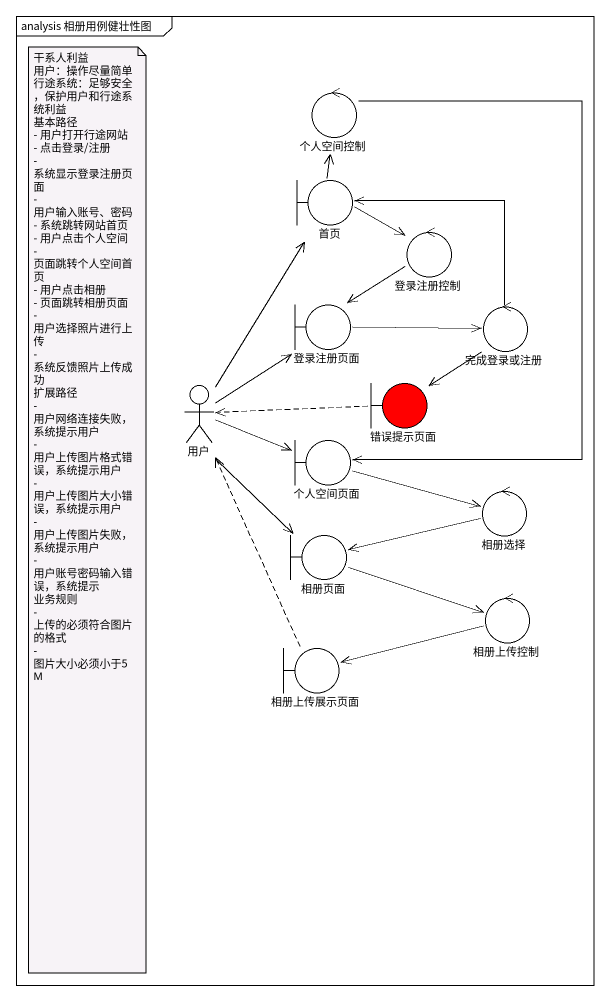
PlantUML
@startuml
mainframe analysis 相册用例健壮性图
control 个人空间控制
boundary 首页
control 登录注册控制
boundary 登录注册页面
control 完成登录或注册
actor 用户
boundary 错误提示页面 #FF0000
boundary 个人空间页面
control 相册选择
boundary 相册页面
control 相册上传控制
boundary 相册上传展示页面
个人空间控制 --> 个人空间页面
首页 -up-> 个人空间控制
首页 -right-> 登录注册控制
登录注册控制 --> 登录注册页面
登录注册页面 -right-> 完成登录或注册
完成登录或注册 -up-> 首页
完成登录或注册 --> 错误提示页面
用户 -up-> 首页
用户 -up-> 登录注册页面
用户 -right-> 个人空间页面
用户 --> 相册页面
错误提示页面 .left.> 用户
个人空间页面 -right-> 相册选择
相册选择 -left-> 相册页面
相册页面 -right-> 相册上传控制
相册上传控制 -left-> 相册上传展示页面
相册上传展示页面 .up.> 用户
note as N1
  干系人利益
  用户：操作尽量简单
  行途系统：足够安全，保护用户和行途系统利益
  基本路径
  - 用户打开行途网站
  - 点击登录/注册
  - 系统显示登录注册页面
  - 用户输入账号、密码
  - 系统跳转网站首页
  - 用户点击个人空间
  - 页面跳转个人空间首页
  - 用户点击相册
  - 页面跳转相册页面
  - 用户选择照片进行上传
  - 系统反馈照片上传成功
  扩展路径
  - 用户网络连接失败，系统提示用户
  - 用户上传图片格式错误，系统提示用户
  - 用户上传图片大小错误，系统提示用户
  - 用户上传图片失败，系统提示用户
  - 用户账号密码输入错误，系统提示
  业务规则
  - 上传的必须符合图片的格式
  - 图片大小必须小于5M
end note
@enduml
